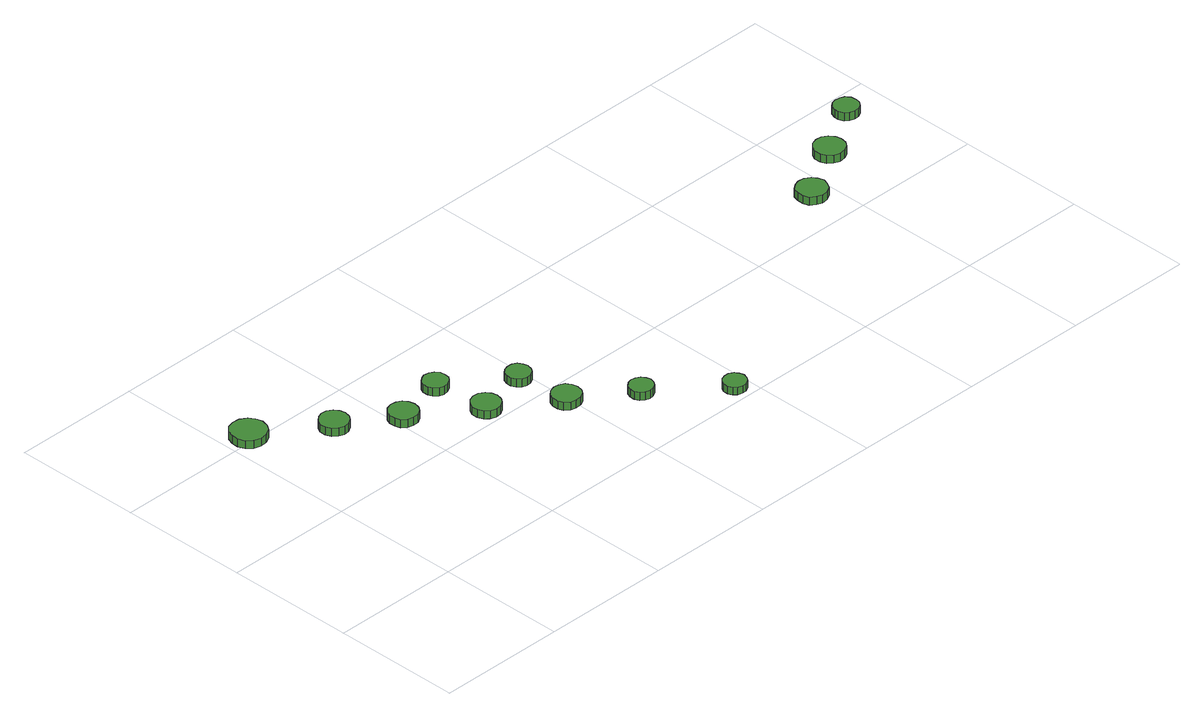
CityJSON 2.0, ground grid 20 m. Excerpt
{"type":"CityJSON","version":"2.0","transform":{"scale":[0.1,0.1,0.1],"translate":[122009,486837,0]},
"CityObjects":{
"tree1":{"type":"SolitaryVegetationObject","attributes":{"function":"something"},"geometry":[{"type":"MultiSurface","lod":"1","boundaries":[[[0,1,2,3,4,5,6,7,8,9,10,11,12,13,14]],[[15,16,17,18,19,20,21,22,23,24,25,26,27,28,29]],[[0,29,28,1]],[[1,28,27,2]],[[2,27,26,3]],[[3,26,25,4]],[[4,25,24,5]],[[5,24,23,6]],[[6,23,22,7]],[[7,22,21,8]],[[8,21,20,9]],[[9,20,19,10]],[[10,19,18,11]],[[11,18,17,12]],[[12,17,16,13]],[[13,16,15,14]],[[14,15,29,0]]]}]},
"tree2":{"type":"SolitaryVegetationObject","attributes":{"function":"something"},"geometry":[{"type":"MultiSurface","lod":"1","boundaries":[[[30,31,32,33,34,35,36,37,38,39,40,41,42,43,44]],[[45,46,47,48,49,50,51,52,53,54,55,56,57,58,59]],[[30,59,58,31]],[[31,58,57,32]],[[32,57,56,33]],[[33,56,55,34]],[[34,55,54,35]],[[35,54,53,36]],[[36,53,52,37]],[[37,52,51,38]],[[38,51,50,39]],[[39,50,49,40]],[[40,49,48,41]],[[41,48,47,42]],[[42,47,46,43]],[[43,46,45,44]],[[44,45,59,30]]]}]},
"tree3":{"type":"SolitaryVegetationObject","attributes":{"function":"something"},"geometry":[{"type":"MultiSurface","lod":"1","boundaries":[[[60,61,62,63,64,65,66,67,68,69,70,71,72,73,74]],[[75,76,77,78,79,80,81,82,83,84,85,86,87,88,89]],[[60,89,88,61]],[[61,88,87,62]],[[62,87,86,63]],[[63,86,85,64]],[[64,85,84,65]],[[65,84,83,66]],[[66,83,82,67]],[[67,82,81,68]],[[68,81,80,69]],[[69,80,79,70]],[[70,79,78,71]],[[71,78,77,72]],[[72,77,76,73]],[[73,76,75,74]],[[74,75,89,60]]]}]},
"tree4":{"type":"SolitaryVegetationObject","attributes":{"function":"something"},"geometry":[{"type":"MultiSurface","lod":"1","boundaries":[[[90,91,92,93,94,95,96,97,98,99,100,101,102,103,104]],[[105,106,107,108,109,110,111,112,113,114,115,116,117,118,119]],[[90,119,118,91]],[[91,118,117,92]],[[92,117,116,93]],[[93,116,115,94]],[[94,115,114,95]],[[95,114,113,96]],[[96,113,112,97]],[[97,112,111,98]],[[98,111,110,99]],[[99,110,109,100]],[[100,109,108,101]],[[101,108,107,102]],[[102,107,106,103]],[[103,106,105,104]],[[104,105,119,90]]]}]},
"tree5":{"type":"SolitaryVegetationObject","attributes":{"function":"something"},"geometry":[{"type":"MultiSurface","lod":"1","boundaries":[[[120,121,122,123,124,125,126,127,128,129,130,131,132,133,134]],[[135,136,137,138,139,140,141,142,143,144,145,146,147,148,149]],[[120,149,148,121]],[[121,148,147,122]],[[122,147,146,123]],[[123,146,145,124]],[[124,145,144,125]],[[125,144,143,126]],[[126,143,142,127]],[[127,142,141,128]],[[128,141,140,129]],[[129,140,139,130]],[[130,139,138,131]],[[131,138,137,132]],[[132,137,136,133]],[[133,136,135,134]],[[134,135,149,120]]]}]},
"tree6":{"type":"SolitaryVegetationObject","attributes":{"function":"something"},"geometry":[{"type":"MultiSurface","lod":"1","boundaries":[[[150,151,152,153,154,155,156,157,158,159,160,161,162,163,164]],[[165,166,167,168,169,170,171,172,173,174,175,176,177,178,179]],[[150,179,178,151]],[[151,178,177,152]],[[152,177,176,153]],[[153,176,175,154]],[[154,175,174,155]],[[155,174,173,156]],[[156,173,172,157]],[[157,172,171,158]],[[158,171,170,159]],[[159,170,169,160]],[[160,169,168,161]],[[161,168,167,162]],[[162,167,166,163]],[[163,166,165,164]],[[164,165,179,150]]]}]},
"tree7":{"type":"SolitaryVegetationObject","attributes":{"function":"something"},"geometry":[{"type":"MultiSurface","lod":"1","boundaries":[[[180,181,182,183,184,185,186,187,188,189,190,191,192,193,194]],[[195,196,197,198,199,200,201,202,203,204,205,206,207,208,209]],[[180,209,208,181]],[[181,208,207,182]],[[182,207,206,183]],[[183,206,205,184]],[[184,205,204,185]],[[185,204,203,186]],[[186,203,202,187]],[[187,202,201,188]],[[188,201,200,189]],[[189,200,199,190]],[[190,199,198,191]],[[191,198,197,192]],[[192,197,196,193]],[[193,196,195,194]],[[194,195,209,180]]]}]},
"tree8":{"type":"SolitaryVegetationObject","attributes":{"function":"something"},"geometry":[{"type":"MultiSurface","lod":"1","boundaries":[[[210,211,212,213,214,215,216,217,218,219,220,221,222,223,224]],[[225,226,227,228,229,230,231,232,233,234,235,236,237,238,239]],[[210,239,238,211]],[[211,238,237,212]],[[212,237,236,213]],[[213,236,235,214]],[[214,235,234,215]],[[215,234,233,216]],[[216,233,232,217]],[[217,232,231,218]],[[218,231,230,219]],[[219,230,229,220]],[[220,229,228,221]],[[221,228,227,222]],[[222,227,226,223]],[[223,226,225,224]],[[224,225,239,210]]]}]},
"tree9":{"type":"SolitaryVegetationObject","attributes":{"function":"something"},"geometry":[{"type":"MultiSurface","lod":"1","boundaries":[[[240,241,242,243,244,245,246,247,248,249,250,251,252,253,254]],[[255,256,257,258,259,260,261,262,263,264,265,266,267,268,269]],[[240,269,268,241]],[[241,268,267,242]],[[242,267,266,243]],[[243,266,265,244]],[[244,265,264,245]],[[245,264,263,246]],[[246,263,262,247]],[[247,262,261,248]],[[248,261,260,249]],[[249,260,259,250]],[[250,259,258,251]],[[251,258,257,252]],[[252,257,256,253]],[[253,256,255,254]],[[254,255,269,240]]]}]},
"tree10":{"type":"SolitaryVegetationObject","attributes":{"function":"something"},"geometry":[{"type":"MultiSurface","lod":"1","boundaries":[[[270,271,272,273,274,275,276,277,278,279,280,281,282,283,284]],[[285,286,287,288,289,290,291,292,293,294,295,296,297,298,299]],[[270,299,298,271]],[[271,298,297,272]],[[272,297,296,273]],[[273,296,295,274]],[[274,295,294,275]],[[275,294,293,276]],[[276,293,292,277]],[[277,292,291,278]],[[278,291,290,279]],[[279,290,289,280]],[[280,289,288,281]],[[281,288,287,282]],[[282,287,286,283]],[[283,286,285,284]],[[284,285,299,270]]]}]},
"tree11":{"type":"SolitaryVegetationObject","attributes":{"function":"something"},"geometry":[{"type":"MultiSurface","lod":"1","boundaries":[[[300,301,302,303,304,305,306,307,308,309,310,311,312,313,314]],[[315,316,317,318,319,320,321,322,323,324,325,326,327,328,329]],[[300,329,328,301]],[[301,328,327,302]],[[302,327,326,303]],[[303,326,325,304]],[[304,325,324,305]],[[305,324,323,306]],[[306,323,322,307]],[[307,322,321,308]],[[308,321,320,309]],[[309,320,319,310]],[[310,319,318,311]],[[311,318,317,312]],[[312,317,316,313]],[[313,316,315,314]],[[314,315,329,300]]]}]},
"tree12":{"type":"SolitaryVegetationObject","attributes":{"function":"something"},"geometry":[{"type":"MultiSurface","lod":"1","boundaries":[[[330,331,332,333,334,335,336,337,338,339,340,341,342,343,344]],[[345,346,347,348,349,350,351,352,353,354,355,356,357,358,359]],[[330,359,358,331]],[[331,358,357,332]],[[332,357,356,333]],[[333,356,355,334]],[[334,355,354,335]],[[335,354,353,336]],[[336,353,352,337]],[[337,352,351,338]],[[338,351,350,339]],[[339,350,349,340]],[[340,349,348,341]],[[341,348,347,342]],[[342,347,346,343]],[[343,346,345,344]],[[344,345,359,330]]]}]}
},
"vertices":[
[63,409,22],[60,420,22],[54,429,22],[44,435,22],[33,436,22],[22,433,22],[14,425,22],[10,415,22],[10,404,22],[14,394,22],[22,386,22],[33,383,22],[44,384,22],[54,389,22],[60,398,22],[60,398,9],[54,389,9],[44,384,9],[33,383,9],[22,386,9],[14,394,9],[10,404,9],[10,415,9],[14,425,9],[22,433,9],[33,436,9],[44,435,9],[54,429,9],[60,420,9],[63,409,9],
[155,344,22],[153,353,22],[148,360,22],[140,365,22],[131,366,22],[123,363,22],[116,357,22],[112,349,22],[112,340,22],[116,331,22],[123,325,22],[131,322,22],[140,323,22],[148,328,22],[153,335,22],[153,335,9],[148,328,9],[140,323,9],[131,322,9],[123,325,9],[116,331,9],[112,340,9],[112,349,9],[116,357,9],[123,363,9],[131,366,9],[140,365,9],[148,360,9],[153,353,9],[155,344,9],
[234,291,23],[232,300,23],[227,308,23],[219,312,23],[210,313,23],[201,310,23],[194,304,23],[191,296,23],[191,287,23],[194,278,23],[201,272,23],[210,270,23],[219,270,23],[227,275,23],[232,282,23],[232,282,10],[227,275,10],[219,270,10],[210,270,10],[201,272,10],[194,278,10],[191,287,10],[191,296,10],[194,304,10],[201,310,10],[210,313,10],[219,312,10],[227,308,10],[232,300,10],[234,291,10],
[326,226,23],[324,235,23],[319,242,23],[311,247,23],[302,248,23],[293,245,23],[287,239,23],[283,231,23],[283,222,23],[287,213,23],[293,207,23],[302,204,23],[311,205,23],[319,210,23],[324,217,23],[324,217,10],[319,210,10],[311,205,10],[302,204,10],[293,207,10],[287,213,10],[283,222,10],[283,231,10],[287,239,10],[293,245,10],[302,248,10],[311,247,10],[319,242,10],[324,235,10],[326,226,10],
[312,311,22],[311,319,22],[306,325,22],[299,329,22],[291,330,22],[284,327,22],[278,322,22],[275,315,22],[275,307,22],[278,300,22],[284,294,22],[291,292,22],[299,293,22],[306,297,22],[311,303,22],[311,303,9],[306,297,9],[299,293,9],[291,292,9],[284,294,9],[278,300,9],[275,307,9],[275,315,9],[278,322,9],[284,327,9],[291,330,9],[299,329,9],[306,325,9],[311,319,9],[312,311,9],
[417,164,22],[415,173,22],[410,181,22],[402,185,22],[393,186,22],[384,183,22],[377,177,22],[374,169,22],[374,160,22],[377,151,22],[384,145,22],[393,143,22],[402,144,22],[410,148,22],[415,155,22],[415,155,9],[410,148,9],[402,144,9],[393,143,9],[384,145,9],[377,151,9],[374,160,9],[374,169,9],[377,177,9],[384,183,9],[393,186,9],[402,185,9],[410,181,9],[415,173,9],[417,164,9],
[405,246,22],[403,253,22],[399,260,22],[392,264,22],[384,264,22],[377,262,22],[371,257,22],[368,250,22],[368,242,22],[371,235,22],[377,229,22],[384,227,22],[392,228,22],[399,232,22],[403,238,22],[403,238,9],[399,232,9],[392,228,9],[384,227,9],[377,229,9],[371,235,9],[368,242,9],[368,250,9],[371,257,9],[377,262,9],[384,264,9],[392,264,9],[399,260,9],[403,253,9],[405,246,9],
[498,106,22],[496,113,22],[492,119,22],[485,123,22],[478,124,22],[471,122,22],[465,117,22],[462,110,22],[462,102,22],[465,95,22],[471,90,22],[478,88,22],[485,89,22],[492,93,22],[496,99,22],[496,99,9],[492,93,9],[485,89,9],[478,88,9],[471,90,9],[465,95,9],[462,102,9],[462,110,9],[465,117,9],[471,122,9],[478,124,9],[485,123,9],[492,119,9],[496,113,9],[498,106,9],
[592,23,23],[590,30,23],[586,36,23],[579,40,23],[572,40,23],[565,38,23],[560,33,23],[557,27,23],[557,19,23],[560,13,23],[565,8,23],[572,6,23],[579,6,23],[586,10,23],[590,16,23],[590,16,11],[586,10,11],[579,6,11],[572,6,11],[565,8,11],[560,13,11],[557,19,11],[557,27,11],[560,33,11],[565,38,11],[572,40,11],[579,40,11],[586,36,11],[590,30,11],[592,23,11],
[991,264,23],[988,273,23],[983,281,23],[974,286,23],[965,287,23],[956,284,23],[948,278,23],[945,269,23],[945,259,23],[948,250,23],[956,244,23],[965,241,23],[974,242,23],[983,247,23],[988,255,23],[988,255,10],[983,247,10],[974,242,10],[965,241,10],[956,244,10],[948,250,10],[945,259,10],[945,269,10],[948,278,10],[956,284,10],[965,287,10],[974,286,10],[983,281,10],[988,273,10],[991,264,10],
[1077,316,22],[1075,325,22],[1069,333,22],[1061,338,22],[1051,339,22],[1042,336,22],[1035,329,22],[1031,321,22],[1031,311,22],[1035,302,22],[1042,296,22],[1051,293,22],[1061,294,22],[1069,298,22],[1075,306,22],[1075,306,9],[1069,298,9],[1061,294,9],[1051,293,9],[1042,296,9],[1035,302,9],[1031,311,9],[1031,321,9],[1035,329,9],[1042,336,9],[1051,339,9],[1061,338,9],[1069,333,9],[1075,325,9],[1077,316,9],
[1157,367,21],[1156,375,21],[1151,382,21],[1144,385,21],[1136,386,21],[1129,384,21],[1123,379,21],[1120,371,21],[1120,364,21],[1123,356,21],[1129,351,21],[1136,349,21],[1144,349,21],[1151,353,21],[1156,360,21],[1156,360,8],[1151,353,8],[1144,349,8],[1136,349,8],[1129,351,8],[1123,356,8],[1120,364,8],[1120,371,8],[1123,379,8],[1129,384,8],[1136,386,8],[1144,385,8],[1151,382,8],[1156,375,8],[1157,367,8]
]}
